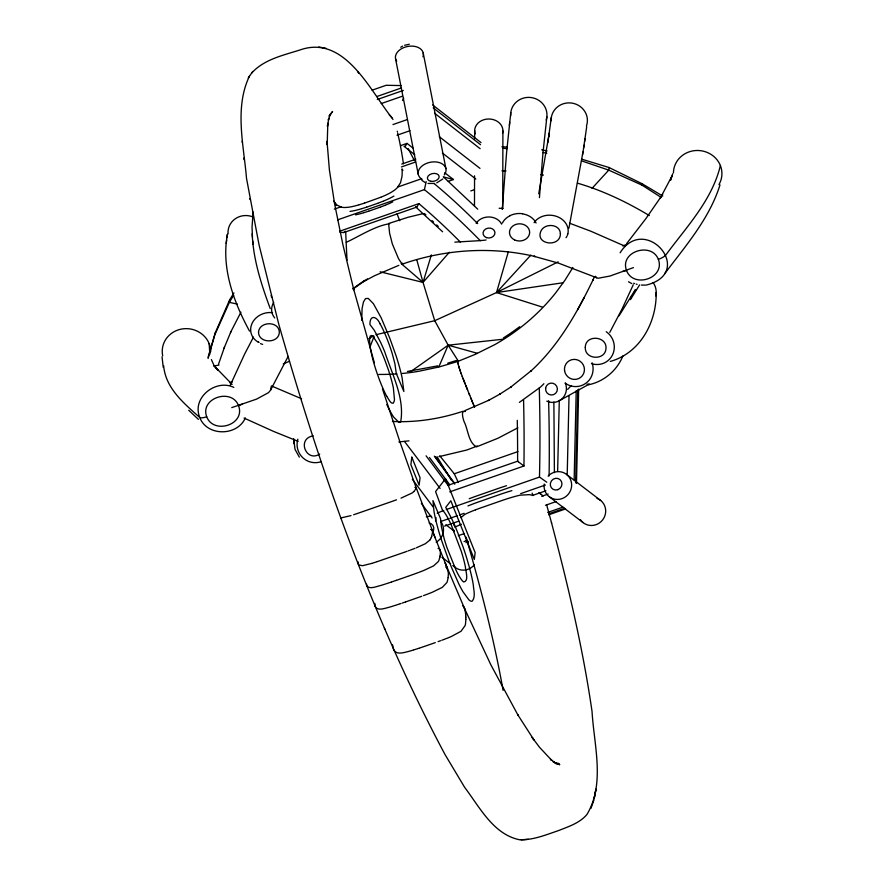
<?xml version="1.0" encoding="UTF-8"?>
<svg xmlns="http://www.w3.org/2000/svg" width="884" height="884" viewBox="0 0 884 884"><rect width="100%" height="100%" fill="white"/><g stroke="black" fill="none" stroke-linecap="round" stroke-linejoin="round"><path stroke-width="1.33" d="M474.487 205.95L474.553 175.794M474.642 138.788L474.653 130.567M502.731 208.038L502.908 130.92M465.879 619.286L465.536 623.717A38.675 17.835 -23.8 0 1 465.094 625.607L461.006 631.286L451.26 636.546A70.123 32.332 -23.8 0 1 447.989 637.894L446.663 638.425M554.401 472.675L553.881 401.955M358.285 563.02L358.351 562.047M432.563 532.113L431.69 536.411M557.638 471.338L559.285 400.43M567.219 474.321L569.031 395.723M574.147 479.835L576.213 390.761M575.617 482.752L577.771 389.8M576.479 483.438L578.666 389.115M440.409 553.041L440.409 551.859M440.409 553.141L440.133 555.815M435.536 520.842L436.011 517.637M502.267 209.375L506.62 152.181L510.786 112.633M226.978 237.652L227.442 234.205C221.077 268.018 233.63 301.831 249.542 331.146M539.439 197.629L542.92 153.286L546.865 116.854M656.193 292.482C656.69 322.141 640.27 353.048 610.291 361.434M249.365 76.322C234.293 107.903 243.763 145.098 246.503 178.281L259.045 244.835L278.692 323.931C320.726 472.034 372.418 618.435 445.028 754.549L464.664 787.379C479.493 806.849 493.283 834.474 519.626 839.767C533.284 840.165 546.124 834.783 558.81 830.474C568.721 826.54 579.849 822.971 586.899 814.529C605.363 783.953 593.971 745.024 592.07 711.808L591.915 710.637C582.678 647.099 567.793 584.545 551.45 522.51M162.689 355.799A24.31 22.995 7.2 0 1 179.75 329.456A24.31 22.995 7.2 0 1 209.165 343.633L209.84 354.296M426.198 181.629L424.408 189.618L337.555 219.884M402.529 263.167C401.59 264.99 404.154 263.388 405.612 262.979C447.216 249.122 492.565 246.481 535.317 256.57L533.848 256.25L558.555 263.145L598.059 278.261L609.894 276.062L633.43 267.62M448.155 577.517L448.398 572.799M509.339 125.307L509.714 122.202M551.318 117.462L547.837 142.644M208.083 358.539L215.409 332.483L229.707 299.742L233.94 292.969M229.707 299.742L229.376 302.339L215.243 333.843M581.738 159.186L609.065 167.529L608.745 170.126L592.048 188.336M661.331 197.508L641.983 185.121L642.149 183.762L609.065 167.529M448.144 577.65L447.381 581.164A38.675 13.293 -22.4 0 1 446.796 582.622L442.309 587.363L432.387 592.214A70.123 24.111 -22.4 0 1 429.094 593.518L427.989 593.938M226.216 243.443L226.68 240.006M586.689 126.821L583.584 148.225M253.144 212.072L252.039 227.089L252.448 237.243M440.133 555.848L439.901 557.185M369.7 338.019L370.252 336.031L371.534 335.5A33.614 5.061 70.8 0 1 373.943 337.743L377.092 342.749A32.631 4.917 70.8 0 1 380.584 349.81L383.081 355.655A42.542 6.409 70.8 0 1 385.059 360.639L388.032 368.816A30.299 4.564 70.8 0 1 390.949 378.164L391.369 379.667A33.294 5.017 70.8 0 1 392.507 384.076A32.388 4.873 70.8 0 1 393.391 388.131L394.452 399.402A67.538 10.166 70.8 0 1 394.142 401.469L393.126 403.27L391.502 402.916A34.211 5.149 70.8 0 1 389.756 401.071L386.695 396.209M548.82 136.169L549.296 133.097L538.721 193.806M568.931 228.127L582.976 152.026M584.567 141.716L585.042 138.644M582.512 155.02L584.059 145.197M720.394 165.474C712.15 200.182 686.415 227.066 665.774 255.034A8.078 2.321 -21.8 0 1 658.359 259.355C665.464 278.184 633.353 288.88 626.524 270.449C619.341 251.608 651.475 241.476 658.359 259.355M595.949 789.103L594.258 798.252L595.683 790.605M453.625 531.693L453.923 530.278M439.878 557.296L438.939 560.301A38.675 11.094 -21.8 0 1 438.265 561.616L433.58 565.904L423.58 570.545A70.123 20.111 -21.8 0 1 420.276 571.826L419.171 572.246M477.294 445.989L466.973 449.978L438.939 456.663M297.853 439.171L297.543 440.354A18.199 18.144 20.3 0 0 321.135 461.713M508.355 251.686L496.521 292.56L434.729 320.693L376.009 334.704M208.083 357.235L215.409 332.483M567.462 234.934L567.76 233.951M431.37 254.89L423.027 282.405L434.729 320.693L448.166 345.191L458.487 361.379M437.193 513.162L443.735 510.444M454.818 527.085L461.47 524.267M218.613 363.954L224.492 347.103M431.657 536.5L431.259 537.582M719.996 184.9C709.465 218.702 685.487 246.006 664.613 273.786M672.713 173.75L670.426 180.391L671.951 176.082L660.337 198.06M590.932 808.396L593.993 799.799M460.299 242.006A379.601 142.932 57.1 0 0 418.85 203.629L416.928 206.978L415.491 206.524M345.534 231.166L343.688 232.569L339.953 232.238M370.12 346.572L374.164 336.307M412.795 147.904L406.994 143.385L405.447 145.993L403.999 146.324L414.729 154.667M224.072 348.141L230.912 331.666L240.923 312.174M230.492 332.682L230.912 331.666M438.928 366.694L448.166 345.191L502.808 339.257M431.193 537.748L430.519 539.052A38.675 8.84 -21.3 0 1 429.779 540.146M594.446 276.747L592.799 280.383L593.341 279.256C577.153 312.66 558.555 345.81 530.831 371.103L531.317 370.639L510.654 387.203L511.173 386.849L499.747 394.209L500.289 393.899L488.377 400.496L488.918 400.231L464.984 410.585M633.264 284.747L622.237 308.615L609.772 332.395M230.315 385.126L244.746 353.821L253.465 337.136M231.741 407.612L256.515 399.148L268.548 392.629L270.537 390.164L288.14 356.429M622.855 355.965C617.054 370.484 603.916 381.634 588.578 384.772M270.603 390.054L271.167 386.75M567.086 235.884L566.622 236.813A18.686 15.569 4.7 0 1 566.058 237.697M460.984 517.626L464.63 514.554A16.686 3.26 -17.5 0 1 467.713 513.018L470.432 511.847A41.515 8.122 -17.5 0 1 474.609 510.178L475.493 509.836M620.115 252.769C645.232 212.956 696.194 272.371 646.491 285.013M402.518 100.489L403.723 98.113M245.354 417.933C237.144 436.729 205.895 436.53 199.397 416.508C192.27 397.148 216.116 378.761 233.818 387.391M577.694 309.599L584.18 297.378L583.606 298.438M572.854 267.543L565.009 280.184L555.793 292.714A216.215 204.558 7.2 0 1 494.775 344.638L475.349 354.307L457.547 361.545L457.68 362.164M635.342 289.565L618.999 315.875M630.601 298.262L632.016 295.897M634.159 292.35L635.585 289.985M233.641 295.278L229.376 302.339L237.442 304.151M630.425 299.654L639.607 284.88M662.713 194.325L646.06 218.403L626.634 243.608M251.642 73.118C264.404 58.775 284.825 55.029 302.328 49.195C345.688 36.122 370.75 91.649 392.297 118.345M248.249 77.936L252.769 71.493M415.005 490.167L416.22 487.913L399.811 441.536L382.429 388.783M330.108 114.588L332.572 111.483L329.732 115.528L330.417 114.146L328.284 120.125L328.848 118.401L327.434 126.29L327.82 123.263L327.191 144.678L327.025 141.318L329.401 169.927L334.638 204.049L342.893 244.658L353.821 289.841L353.302 287.919L374.363 362.749M429.746 540.19L425.337 543.726L416.298 547.826M449.337 252.272L423.027 282.405L380.12 271.797M414.364 490.94L413.856 491.493M530.831 255.122L496.521 292.56L542.422 307.091M567.661 389.347L571.296 385.59M413.767 491.581L412.894 492.366A38.675 3.945 -20.1 0 1 411.999 493.051L401.016 498.134M442.818 178.966L436.773 182.844M352.97 289.024L367.435 278.924M511.571 332.616L519.704 326.693M410.143 372.02L448.166 345.191L477.349 353.291M519.383 402.386L539.273 387.954A379.026 81.869 89.6 0 1 539.483 477.029L546.765 482.233M416.751 207.11L343.688 232.569M503.316 338.042L511.759 332.483M368.893 338.727L373.512 335.765M319.699 454.078C306.129 462.774 296.471 438.574 313.168 435.878M328.848 115.959L329.787 115.395M393.899 196.071L393.325 196.403A41.526 28.542 -27.5 0 1 389.059 198.624L388.164 199.055A76.123 52.322 -27.5 0 1 384.087 200.823L383.424 201.099M400.739 47.217L402.607 46.112M517.869 427.812L497.946 438.254L476.564 446.851C468.354 442.696 468.133 429.436 464.144 421.745C463.238 419.469 460.255 409.59 465.437 411.524M402.176 264.161L398.573 258.78L392.352 244.006L389.579 233.089L388.628 223.508L408.065 217.265L423.381 213.552M559.671 400.529L589.418 383.999M346.296 242.327C359.91 235.929 375.181 225.906 389.634 223.718M363.269 281.72L374.717 275.653L398.85 265.333M558.124 261.874L496.521 292.56L563.141 282.736M467.956 505.946L468.52 505.714A41.515 7.348 -17.6 0 1 472.708 504.068L473.592 503.725A76.123 13.481 -17.6 0 1 477.636 502.234L501.482 493.924A76.123 13.481 -17.6 0 1 505.703 492.532L506.654 492.233A41.526 7.348 -17.6 0 1 511.239 490.819L511.88 490.642M385.612 205.077L386.197 204.834A76.123 51.305 -27.2 0 0 390.275 203.066L391.181 202.646A41.526 27.99 -27.2 0 0 392.794 201.85M381.114 197.121L381.921 196.778A76.123 53.349 -27.8 0 0 385.999 195.01L386.894 194.579A41.526 29.095 -27.8 0 0 391.148 192.358L393.944 190.557A16.697 11.702 -27.8 0 0 397.192 187.806L400.518 182.745L401.966 176.557A69.493 48.697 -27.8 0 0 402.165 171.982L402.054 168.866L402.916 170.479M380.805 197.243L364.65 203.066M382.894 201.309L377.877 203.243M385.004 205.32L379.987 207.254M414.983 548.334L414.839 548.4A70.123 16.034 -21.3 0 1 411.524 549.649L410.419 550.069M445.978 638.69L441.845 640.248M427.182 594.247L423.524 595.606M418.364 572.545L413.513 574.324M377.645 203.331L366.694 207.143M379.877 207.287L368.727 211.177M409.491 550.4L408.309 550.842M440.641 640.701L438.121 641.618M407.126 551.273L404.75 552.124M421.723 596.258L405.646 601.916M412.894 574.545L407.844 576.346M404.132 552.345L377.38 561.594M435.293 642.624L424.574 646.359M626.292 244.625L622.645 245.918M407.535 576.456L396.817 580.191M372.087 90.19L386.164 85.284L401.115 85.571M376.728 96.566L401.413 87.958M377.313 99.494L403.292 90.433M381.247 103.572L402.441 96.19M392.982 124.556L407.115 119.627M397.038 135.219L409.977 130.71M400.507 145.65L406.994 143.385M401.767 164.081L415.789 159.197M401.424 166.943L415.546 162.015M334.274 209.154L341.334 206.69M397.855 186.999L421.403 178.789M448.31 181.319L453.437 179.529L444.729 172.756M339.655 231.232L418.85 203.629M470.796 190.933L474.023 189.806M439.779 455.846L454.277 473.78L517.947 451.591M448.575 485.758L448.022 485.327L517.726 461.161L518.433 461.713M449.768 491.858L523.947 466.012A379.601 82.212 89.6 0 0 523.56 399.955M446.287 509.549L539.538 477.051M440.597 521.538L448.84 518.665M450.022 518.256L457.083 515.792M459.437 514.974L464.144 513.328M520.676 493.626L545.395 485.018M444.619 526.091L458.752 521.162M532.942 495.305L545.892 490.797M541.66 496.311L548.135 494.057M458.332 535.66L464.222 533.604M545.472 505.283L556.069 501.593M464.089 541.583L467.614 540.356M547.693 512.444L562.997 507.107M465.956 542.654L468.553 541.748M549.119 513.67L564.71 508.245M548.688 514.819L565.583 508.93M396.507 580.291L391.468 582.015M405.336 602.015L402.187 603.087M424.265 646.469L419.215 648.16M391.082 582.147L386.142 583.783M400.297 603.728L400.927 603.518M399.678 603.938L394.728 605.551M457.404 360.23A4.066 0.608 70.8 0 0 457.503 361.545L438.983 366.982L418.773 371.28A216.624 204.944 7.2 0 1 402.098 373.49M353.622 514.742L353.777 514.698A70.112 7.149 -20.1 0 0 357.014 513.615L393.17 501.018A70.123 7.149 -20.1 0 0 396.496 499.814M377.037 561.705L375.368 562.257A70.112 16.034 -21.3 0 1 372.109 563.285L371.965 563.329M418.751 648.315L413.867 649.884M364.573 203.099L359.147 204.79M366.617 207.165L361.468 208.779M368.65 211.199L363.578 212.79M351.014 515.604L341.08 517.891M385.225 584.07L384.131 584.423A70.112 20.111 -21.8 0 1 380.86 585.44C376.65 586.335 370.473 589.407 367.192 586.39A38.664 11.094 -21.8 0 1 366.805 585.473L366.584 584.202M394.043 605.772L392.938 606.115A70.112 24.111 -22.4 0 1 389.667 607.109C385.369 608.115 378.595 610.943 375.733 607.385A38.664 13.293 -22.4 0 1 375.269 606.302L375.258 606.302M232.315 381.866L229.619 382.695M447.735 363.18L456.243 360.55M371.667 563.428L362.506 565.705L358.771 564.986A38.664 8.84 -21.3 0 1 358.407 564.191L358.274 563.152M413.281 650.06L411.833 650.502A70.112 32.332 -23.8 0 1 408.541 651.442C404.043 652.547 396.971 654.956 394.087 650.469A38.664 17.835 -23.8 0 1 393.413 648.9L392.562 644.845M463.028 411.259C442.829 418.022 421.591 421.745 400.264 421.679M362.959 212.967L362.352 213.143A76.123 51.305 -27.2 0 1 358.164 214.26L357.224 214.48A41.515 27.979 -27.2 0 1 355.534 214.845M358.683 204.922L358.075 205.099A76.123 53.338 -27.8 0 1 353.876 206.204L352.948 206.414A41.515 29.095 -27.8 0 1 348.418 207.243L345.335 207.497A16.686 11.691 -27.8 0 1 341.511 207.21L336.959 205.077L333.721 201.143M360.838 208.967L360.241 209.132A76.123 52.322 -27.5 0 1 356.042 210.248L355.114 210.469A41.515 28.531 -27.5 0 1 350.594 211.309L349.976 211.375M404.596 45.261L409.292 44.233M408.983 440.862L398.839 441.945M437.812 365.843L407.447 371.457M213.574 366.075L218.989 365.037M434.574 183.441L427.966 183.452M521.14 839.8L528.301 839.314M645.53 285.101L641.342 285.09M480.266 240.625L454.851 242.139M557.296 763.489L558.81 763.511L555.583 763.378M501.946 170.778L505.991 170.943M392.419 421.425L398.96 421.701M499.117 208.259L503.073 208.48L501.537 208.392M501.924 146.777L507.427 147.098M503.118 148.28L507.228 148.667M453.437 179.529L444.199 177.109M540.776 174.678L543.428 175.098M542.754 152.479L546.798 153.23M326.108 48.355L318.759 46.996M555.76 763.577L559.638 764.605L553.296 761.942L559.638 764.605M541.715 149.772L547.086 150.943M636.215 284.129L637.077 284.361M577.451 183.154C602.778 190.524 626.723 202.005 649.298 215.552M581.539 160.844L608.745 170.126L641.983 185.121M569.495 223.188L590.788 231.199L624.911 246.161M260.526 343.611L262.614 344.406M298.151 441.337L273.631 431.436L244.028 418.055M633.673 283.234L634.513 283.565M301.554 398.739L271.355 385.91M517.626 461.094L517.604 461.083A386.849 83.317 89.1 0 0 517.273 420.32M258.095 341.865L259.1 342.395M425.171 182.546L421.779 180.292M628.48 281.764L631.806 283.598M642.149 183.762L662.746 196.06M554.655 762.494L556.124 763.4L550.489 759.323L551.749 760.384L539.483 747.256L532.135 737.433L533.936 739.908L517.681 714.626L518.101 715.366L490.874 664.856L463.802 606.954A21.083 9.724 -23.8 0 0 462.719 605.783M538.787 492.83L540.92 494.189M596.501 277.797L595.496 276.228M541.041 494.278L543.229 495.957M606.225 331.71L607.197 332.428A18.199 17.603 56.7 0 1 612.413 355.103A18.199 17.603 56.7 0 1 591.462 363.611M523.947 466.012L517.56 461.194M566.5 474.365L600.689 500.499M549.406 496.852L583.086 522.599M445.856 524.731L454.409 531.273M466.155 540.257L468.299 541.892M441.923 557.285L450.619 563.926M452.785 565.594L454.962 567.252M432.641 104.942L481.018 142.6M433.226 107.87L480.531 144.689M434.674 113.307L480.145 148.7M439.337 136.744L479.979 168.38M442.365 153.009L475.78 179.021M401.17 263.576L423.027 282.405L416.817 259.907M443.293 176.756L477.747 209.177M415.8 207.022L442.608 231.785M232.127 384.374L215.353 367.136L218.094 370.529L214.613 365.744M188.745 410.264L198.425 419.381M357.711 71.88L358.904 73.295M299.333 457.116L295.024 449.359L293.709 438.718M429.491 457.525L449.779 484.775M435.248 456.851L454.266 482.973M434.376 456.166L454.807 484.211M453.591 524.588L455.006 526.521M215.851 368.407L213.696 364.694M380.065 323.842C377.059 316.516 369.755 314.019 369.932 324.516L374.33 330.34L380.518 342.174A50.244 7.569 70.8 0 1 384.816 352.009C392.021 374.23 404.983 398.319 400.651 421.977A65.25 9.823 70.8 0 1 398.905 422.298L393.689 417.126A48.631 7.326 70.8 0 1 390.397 411.657A50.123 7.547 70.8 0 1 386.761 404.496M436.95 456.597L451.359 480.089M392.595 118.832L392.971 119.484M336.086 205.552L335.622 204.734A69.482 47.758 -27.5 0 1 334.682 202.856M408.154 148.589L414.474 160.711M213.375 364.064L211.409 359.589M454.277 473.78L458.376 482.52M465.503 612.877L464.675 608.811L447.967 569.583A38.708 13.304 -22.4 0 0 447.503 568.489L445.249 562.942L448.398 572.677M384.352 627.983L384.894 629.264M206.712 416.762C213.597 434.928 245.796 424.685 238.547 405.668C231.718 387.546 199.651 398.087 206.712 416.762A8.078 2.321 -21.8 0 1 199.751 417.447C184.06 403.535 165.407 388.109 163.65 365.667M474.266 406.563L473.062 403.469M473.713 405.06L474.476 406.905A60.664 9.138 70.8 0 0 474.62 407.248M472.542 402.198L473.172 403.9M472.664 402.651L470.829 397.977M472.31 401.778L469.072 393.612M469.702 395.336L465.879 385.612M467.57 390.01L464.962 383.313M399.745 220.724L397.203 214.237A53.316 8.044 70.7 0 1 397.049 213.851M465.172 383.965L464.122 381.181M464.664 382.706L463.846 380.617M463.89 380.595L462.199 376.352M435.138 537.704L416.22 487.835A38.708 3.945 -20.1 0 0 416.055 487.515M463.625 380.043L462.984 378.396M462.431 376.827L460.984 373.092M442.553 510.344L435.569 491.559L445.558 478.73L475.161 552.633L474.31 559.395L450.829 500.775L445.746 507.372L451.625 518.588A50.156 7.547 70.8 0 1 457.558 532.234L463.028 546.842A47.858 7.205 70.8 0 1 466.918 558.787L468.962 565.859A57.327 8.63 70.8 0 1 470.785 572.821L471.316 575.02A52.079 7.845 70.8 0 1 473.283 584.799C473.603 589.993 475.813 596.689 472.255 601.131A61.781 9.304 70.8 0 1 468.785 599.695L462.929 591.672A50.708 7.636 70.8 0 1 458.818 583.915L451.846 568.191A77.162 11.614 70.8 0 1 448.564 559.937L441.591 540.422A49.128 7.392 70.8 0 1 437.536 526.897A51.25 7.713 70.8 0 1 436.431 522.676A48.797 7.348 70.8 0 1 434.022 511.615L432.95 500.587L440.519 518.621L441.425 526.875L444 538.036A30.211 4.553 70.8 0 0 446.995 547.682L456.155 570.489A32.984 4.973 70.8 0 0 459.216 576.291L461.415 579.639A37.769 5.691 70.8 0 0 463.713 581.981C469.271 581.164 465.503 570.677 465.349 566.611A33.283 5.017 70.8 0 0 463.625 559.34A31.448 4.74 70.8 0 0 461.249 551.218L451.404 525.295A32.929 4.961 70.8 0 0 447.669 517.659A38.366 5.779 70.8 0 0 442.541 510.3M461.349 373.965L459.558 369.015M270.261 308.638C261.344 284.549 253.244 259.675 252.205 233.796M460.409 371.368L459.194 367.899M459.47 368.617L458.652 366.109M532.146 493.128L532.908 495.57L531.682 495.162A69.493 13.591 -17.5 0 0 529.383 494.653L520.289 495.151A16.697 3.271 -17.5 0 0 516.311 496.09L513.151 496.963A41.526 8.122 -17.5 0 0 508.565 498.344L507.615 498.642A76.123 14.895 -17.5 0 0 503.383 500.024L479.537 508.333A76.123 14.895 -17.5 0 0 475.493 509.836M459.006 367.158L457.934 363.434M466.045 537.107C480.642 587.606 493.869 638.591 503.106 690.371M375.225 606.17L374.838 603.374M546.632 504.687L551.605 523.118M271.134 295.389L271.653 297.311M397.225 131.208L397.38 131.804M458.133 364.075L457.779 362.805M397.678 132.987L399.391 140.644M457.824 362.783L457.514 361.556M371.479 353.799L370.54 348.992A48.896 7.359 70.8 0 1 369.689 337.997M399.435 140.865L400.54 146.457M423.204 52.952L445.923 168.634M395.568 58.841L418.22 174.214M400.562 146.6L401.59 152.192M401.612 152.346L402.552 157.871M402.596 158.148L403.424 163.75M249.84 198.679L249.973 199.508M163.22 367.346L162.048 356.804M465.525 613.032L465.702 614.988M243.862 158.07L244.017 159.606M242.216 141.12L242.36 142.733M440.398 551.693L440.199 550.467L447.304 568.202A21.083 7.249 -22.4 0 0 446.365 567.373M252.758 240.912L253.001 244.315M465.713 615.043L465.824 617.065M465.835 617.12L465.879 619.131M293.797 441.028L293.897 443.724M361.711 320.284L362.097 308.461L363.468 301.941L365.523 298.593L368.263 298.416L373.391 303.665L381.181 317.82L389.833 338.34L395.966 355.467A43.681 6.575 70.8 0 1 399.557 367.368A43.537 6.553 70.8 0 1 402.121 377.932L403.855 391.479L396.275 373.446L394.883 363.644L392.253 353.677A27.371 4.122 70.8 0 0 389.535 345.445L387.435 339.854A35.493 5.348 70.8 0 0 385.976 336.218A32.178 4.84 70.8 0 0 380.065 323.809M432.563 531.859L432.464 530.886A38.708 8.851 -21.3 0 0 432.132 530.091M386.695 396.209A29.26 4.409 70.8 0 1 383.877 390.529L381.457 384.916A34.034 5.127 70.8 0 1 374.551 365.479A33.393 5.028 70.8 0 1 371.711 354.816M209.165 343.633A24.31 22.995 7.2 0 1 210.723 351.589M242.625 403.855A8.078 2.321 -21.8 0 1 238.547 405.668M626.524 270.449A8.078 2.321 -21.8 0 1 622.546 271.454M673.442 172.8A24.31 22.995 7.2 0 1 693.465 150.777A24.31 22.995 7.2 0 1 720.372 165.474A24.31 22.995 7.2 0 1 718.968 184.579M396.927 373.91A216.624 204.944 7.2 0 1 378.772 374.429M354.44 287.654A216.226 204.569 7.2 0 1 364.783 280.339M289.499 361.213A43.769 12.542 -21.9 0 1 283.212 363.888M274.703 317.931A18.199 15.127 -14.4 0 1 273.675 302.383M228.061 233.84A18.166 17.271 11.8 0 1 253.553 217.199M257.995 341.986A18.199 15.757 -15.6 0 1 252.249 323.003A18.199 15.757 -15.6 0 1 272.559 312.682M592.07 362.749A18.199 17.713 70.7 0 1 589.197 380.142A18.531 18.122 72.7 0 1 578.28 386.396A18.255 17.846 75.1 0 1 565.196 383.159M653.121 282.537A18.166 17.083 3 0 1 655.74 295.897M551.13 120.721A18.166 17.36 7.1 0 1 571.882 103.085A18.166 17.36 7.1 0 1 586.435 126.036M534.08 222.669A18.199 15.205 5.3 0 1 556.29 216.293A18.199 15.205 5.3 0 1 567.837 233.962M510.72 115.76A18.166 17.36 7.1 0 1 530.908 97.516A18.166 17.36 7.1 0 1 546.168 120.058M522.543 213.851A18.199 14.697 0.9 0 1 536.058 222.967M509.891 215.663A18.531 14.973 -1 0 1 522.577 213.685M502.388 223.011A18.255 14.652 -1.2 0 1 509.98 215.773M396.673 61.25A14.133 9.591 -11.1 0 1 408.065 46.388A14.133 9.591 -11.1 0 1 422.972 56.786M422.187 179.353A14.122 9.459 -11.3 0 1 421.37 166.568A14.122 9.459 -11.3 0 1 440.033 162.811A14.122 9.459 -11.3 0 1 444.265 174.91M445.956 567.163A12.31 4.232 -22.4 0 1 446.343 567.384M464.045 607.341A38.708 17.846 -23.8 0 1 464.664 608.811M438.033 548.356A12.31 3.536 -21.8 0 1 438.519 548.522M438.873 548.677A21.083 6.044 -21.8 0 1 439.602 549.273L439.779 549.505A38.708 11.105 -21.8 0 1 440.177 550.412L431.967 529.914A21.083 4.818 -21.3 0 0 431.171 529.428M430.95 529.361A12.31 2.818 -21.3 0 1 431.149 529.439M415.049 487.349A12.31 1.26 -20.1 0 1 415.259 487.349M415.281 487.338A21.083 2.155 -20.1 0 1 415.933 487.449M340.937 517.814A38.664 3.945 -20.1 0 1 340.782 517.505M389.236 114.865A24.454 16.807 -27.5 0 1 391.988 117.97M424.419 189.684A379.026 142.534 57.1 0 1 480.266 240.691M424.364 213.486A386.849 143.915 57.4 0 1 425.9 214.889M432.044 220.58A386.849 143.915 57.4 0 1 433.58 222.028M436.663 224.945A386.849 143.915 57.4 0 1 438.199 226.426M486.056 239.984A13.857 3.702 -1.2 0 1 480.244 240.525M347.047 260.216A387.159 33.426 83.3 0 1 345.71 232.337M434.188 183.629A386.341 143.716 57.4 0 1 477.68 223.608M412.32 479.272A379.479 25.968 52.4 0 1 433.293 507.206M421.392 503.416A386.33 27.161 52.8 0 1 432.121 518.013M426.088 455.835A387.159 27.227 52.8 0 1 448.044 485.338M404.441 441.414A379.424 26.675 52.4 0 1 440.088 488.421M543.881 383.711A13.857 3.768 -42.5 0 1 539.295 388.065M548.599 400.684A386.341 83.206 89.1 0 1 549.097 475.946M469.227 498.72A41.515 6.597 -17.8 0 1 470.829 498.112L471.724 497.78A76.123 12.1 -17.8 0 1 475.769 496.289L499.604 487.979A76.123 12.1 -17.8 0 1 503.836 486.587L504.786 486.277A41.526 6.597 -17.8 0 1 506.499 485.736M474.399 564.71A14.133 13.614 -52.6 0 1 453.923 566.335M429.127 522.996A5.989 5.724 -49.2 0 1 432.652 532.146M440.796 521.461A14.122 13.569 -51.1 0 1 436.199 542.212M426.309 516.864A14.122 13.569 -51.1 0 1 431.602 516.355M597.031 498.432A14.133 13.614 -52.6 0 1 602.568 520.002A14.133 13.614 -52.6 0 1 580.335 519.593M548.135 476.067A14.122 13.569 -51.1 0 1 570.136 478.73A14.122 13.569 -51.1 0 1 560.102 499.173A14.122 13.569 -51.1 0 1 544.212 484.056M475.183 133.893A14.133 11.746 0.1 0 1 488.388 118.997A14.133 11.746 0.1 0 1 502.587 133.274M476.133 223.287A14.122 11.735 -2.6 0 1 489.349 216.967A14.122 11.735 -2.6 0 1 501.637 224.138M588.302 384.065A14.133 13.812 60.9 0 1 587.042 384.319M565.307 383.015A14.122 13.879 62.6 0 1 546.82 401.137M585.296 347.335C584.6 359.932 605.573 360.794 605.982 348.362C606.988 335.832 585.341 334.384 585.296 347.335M560.379 233.597C560.721 247.675 534.986 245.012 540.875 231.188C544.511 222.867 560.003 223.674 560.379 233.597M258.526 332.141C258.537 343.721 279.001 343.81 279.333 332.229C279.012 320.781 259.344 321.113 258.526 332.141M411.811 457.172L410.872 464.608L419.115 485.183L420.055 477.747L411.811 457.172M564.567 370.65A10.1 9.901 50.1 0 0 580.622 377.402A10.1 9.901 50.1 0 0 578.147 360.175A10.1 9.901 50.1 0 0 564.567 370.65M514.554 239.895A10.1 8.608 -1.1 0 0 529.66 232.315A10.1 8.608 -1.1 0 0 514.488 224.989A10.1 8.608 -1.1 0 0 514.554 239.895M430.817 181.297A5.989 3.934 -11.6 0 0 439.149 176.347A5.989 3.934 -11.6 0 0 429.823 174.568A5.989 3.934 -11.6 0 0 430.817 181.297M557.881 489.67A5.989 5.724 -49.2 0 0 560.058 479.636A5.989 5.724 -49.2 0 0 550.423 483.139A5.989 5.724 -49.2 0 0 557.881 489.67M486.476 237.619A5.978 4.961 -6.2 0 0 494.941 232.382A5.978 4.961 -6.2 0 0 485.559 229.078A5.978 4.961 -6.2 0 0 486.476 237.619M545.616 388.175A5.978 5.912 65.7 0 0 553.716 394.584A5.978 5.912 65.7 0 0 555.119 384.363A5.978 5.912 65.7 0 0 545.616 388.175"/></g></svg>
